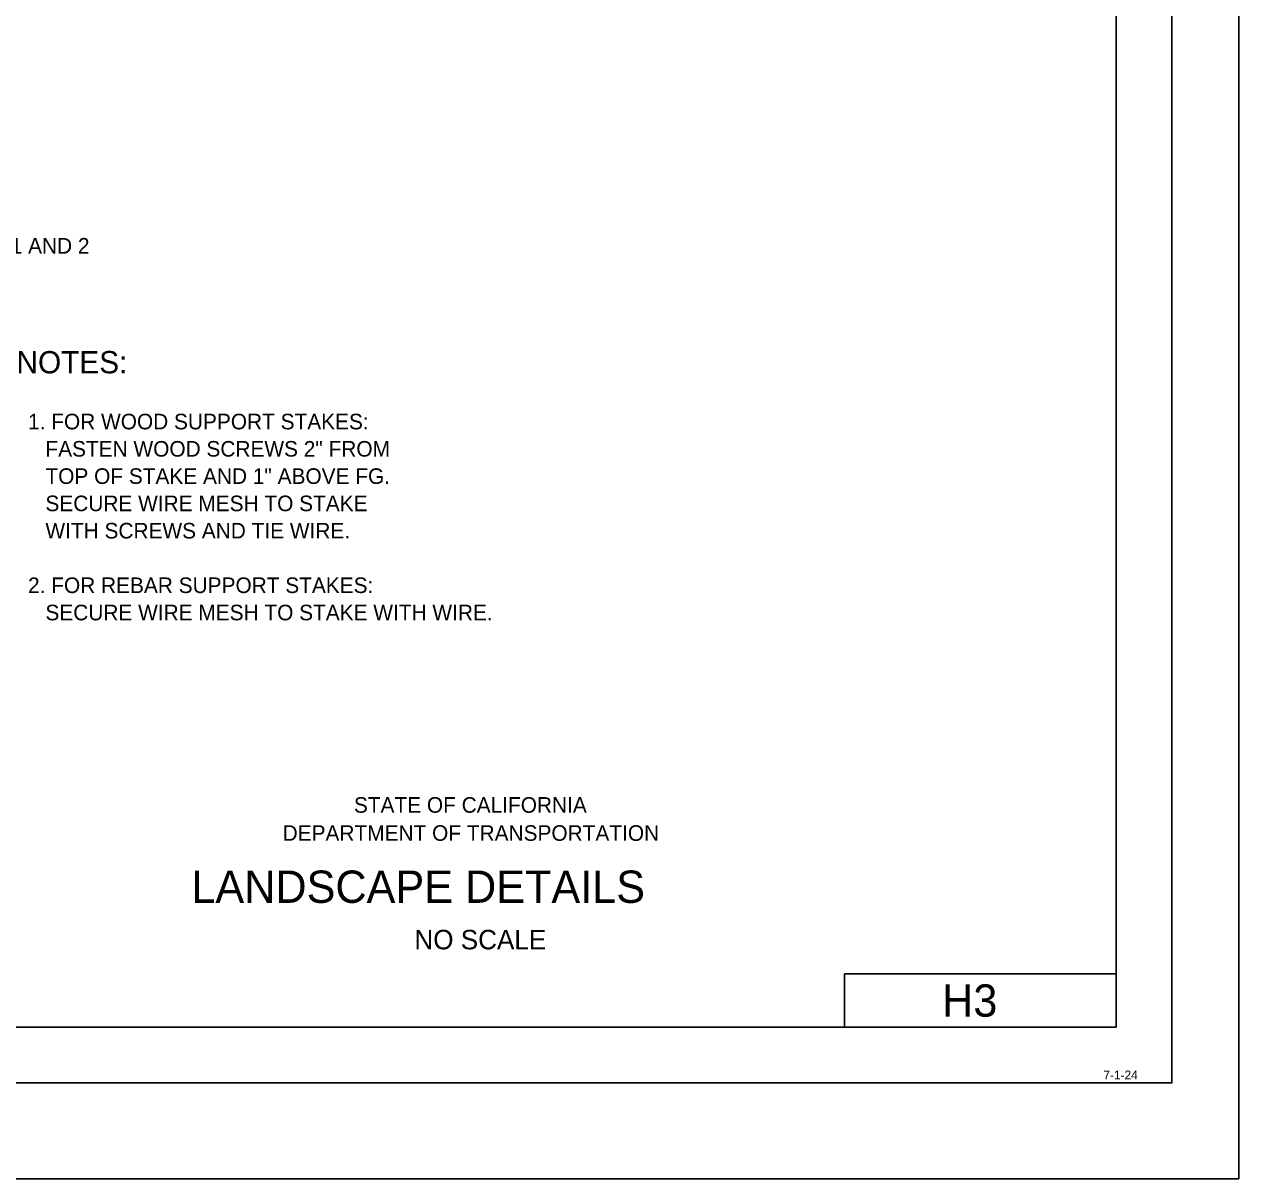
# Model space of a CAD drawing. Extents: x -893 to 867, y -474 to 712.
# Drawn here: x 321 to 867, y -474 to 44 of the extents above; entities that cross this region are included whole.
import ezdxf

# ---------------------------------------------------------------- set-up
doc = ezdxf.new("R2010")
doc.units = 0
for name, color, linetype in [('10 Sheet Format', 7, 'Continuous'), ('57 Undefined', 7, 'Continuous'), ('border_INSIDE-BORDER-anno', 7, 'Continuous'), ('border_PLOTTING-ELEMENTS', 7, 'Continuous'), ('border_rw_22x34_Cut_Lines', 7, 'Continuous'), ('border_SHEET', 7, 'Continuous'), ('border_WITHIN-BORDER-anno', 7, 'Continuous')]:
    doc.layers.add(name, color=color, linetype=linetype)

msp = doc.modelspace()

# ---------------------------------------------------------------- linework, layer by layer
at = {"layer": 'border_PLOTTING-ELEMENTS'}
for points in [[(-893.45, -474.04), (866.55, -474.04), (866.55, 711.96), (-893.45, 711.96)], [(-863.45, 668.96), (836.55, 668.96), (836.55, -431.04), (-863.45, -431.04)]]:
    msp.add_lwpolyline(points, close=True, dxfattribs=at)
at = {"layer": 'border_rw_22x34_Cut_Lines'}
msp.add_lwpolyline([(-863.45, 668.96), (836.55, 668.96), (836.55, -431.04), (-863.45, -431.04)], close=True, dxfattribs=at)
at = {"layer": 'border_SHEET'}
for p, q in [((811.55, 643.96), (811.55, -406.04)), ((689.52, -406.04), (689.52, -382.04)), ((689.52, -382.04), (811.52, -382.04)), ((811.55, -406.04), (-813.45, -406.04))]:
    msp.add_line(p, q, dxfattribs=at)

# ---------------------------------------------------------------- texts
at = {"layer": '10 Sheet Format'}
for s, height, p in [('STATE OF CALIFORNIA', 7, (469.36, -309.71)), ('DEPARTMENT OF TRANSPORTATION', 7, (437.36, -322.32)), ('LANDSCAPE DETAILS', 14.5, (396.39, -350.17))]:
    msp.add_text(s, height=height, dxfattribs=at).set_placement(p)
at = {"layer": '57 Undefined'}
for s, height, p in [('SEE NOTES 1 AND 2', 7, (259.11, -58.63)), ('NOTES:', 10, (317.88, -112.4)), ('1. FOR WOOD SUPPORT STAKES:', 7, (323.08, -137.55)), ('   FASTEN WOOD SCREWS 2" FROM', 7, (323.08, -149.8)), ('   TOP OF STAKE AND 1" ABOVE FG.', 7, (323.08, -162.05)), ('   SECURE WIRE MESH TO STAKE', 7, (323.08, -174.3)), ('   WITH SCREWS AND TIE WIRE.', 7, (323.08, -186.55)), ('2. FOR REBAR SUPPORT STAKES:', 7, (323.08, -211.05)), ('   SECURE WIRE MESH TO STAKE WITH WIRE.', 7, (323.08, -223.3))]:
    msp.add_text(s, height=height, dxfattribs=at).set_placement(p)
at = {"layer": 'border_INSIDE-BORDER-anno'}
msp.add_text('NO SCALE', height=8.75, dxfattribs=at).set_placement((496.52, -371.04))
at = {"layer": 'border_WITHIN-BORDER-anno'}
for s, height, p in [('H3', 14.5, (733.42, -401.29)), ('7-1-24', 4, (805.79, -429.47))]:
    msp.add_text(s, height=height, dxfattribs=at).set_placement(p)

doc.saveas('drawing.dxf')
